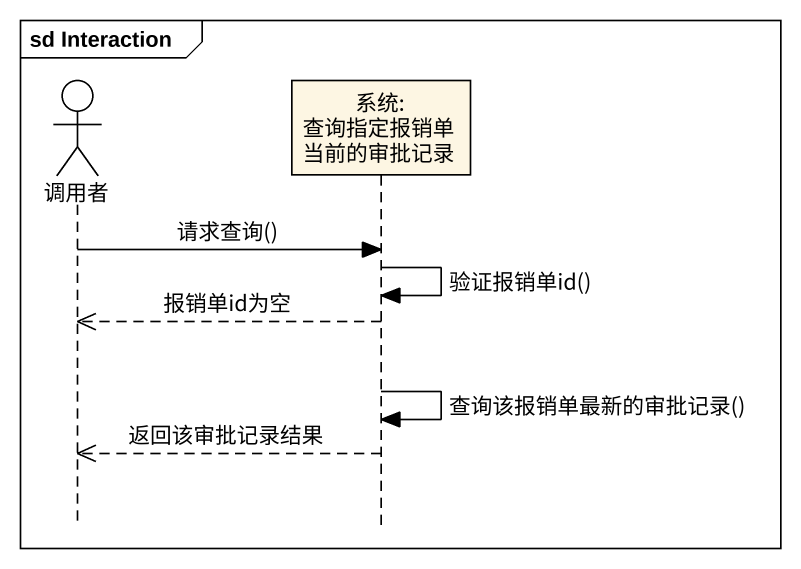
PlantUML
@startuml
mainframe sd Interaction
hide footbox
actor 调用者
participant "系统: 查询指定报销单当前的审批记录" as 系统_查询指定报销单当前的审批记录

调用者 -> 系统_查询指定报销单当前的审批记录 : 请求查询()
系统_查询指定报销单当前的审批记录 -> 系统_查询指定报销单当前的审批记录 : 验证报销单id()
系统_查询指定报销单当前的审批记录 -->> 调用者 : 报销单id为空
系统_查询指定报销单当前的审批记录 -> 系统_查询指定报销单当前的审批记录 : 查询该报销单最新的审批记录()
系统_查询指定报销单当前的审批记录 -->> 调用者 : 返回该审批记录结果
@enduml
